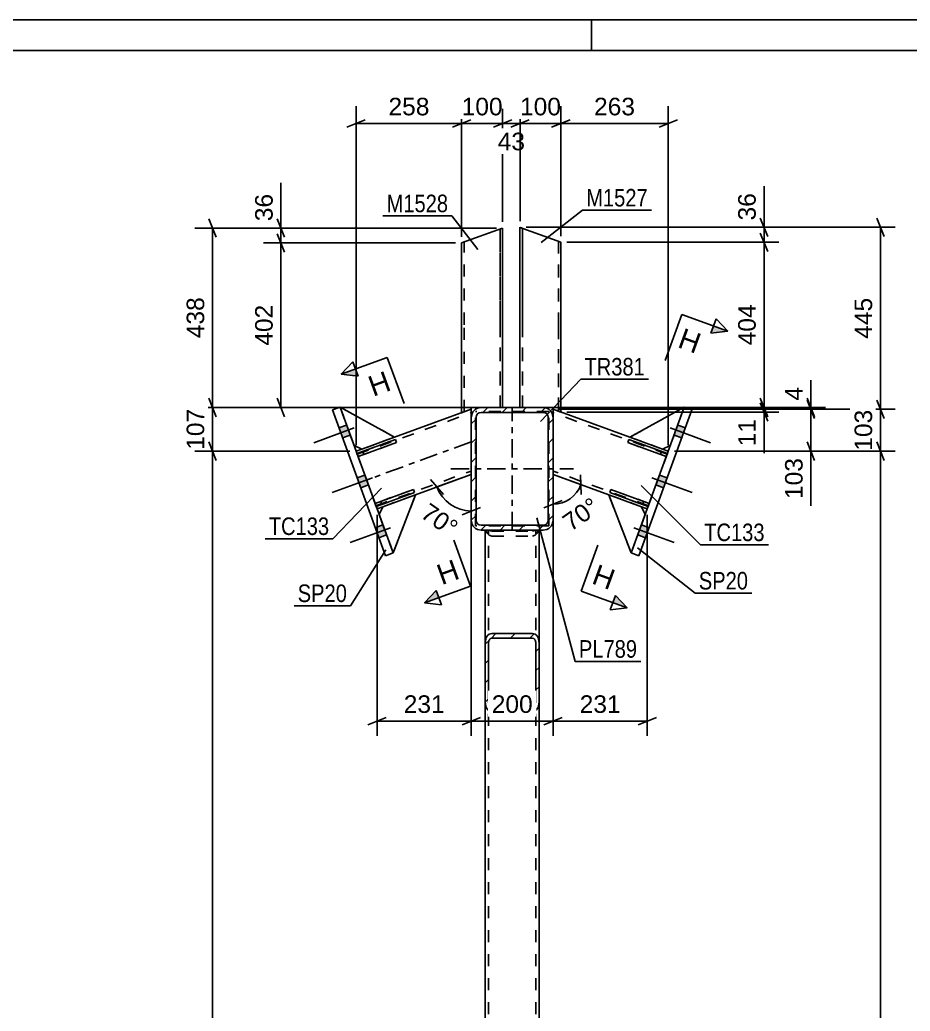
# Model space of a CAD drawing. Header units: millimetres. Extents: x 0 to 841, y 0 to 594.
# Drawn here: x 327.7 to 473, y 432.3 to 594 of the extents above; entities that cross this region are included whole.
import ezdxf

# ---------------------------------------------------------------- set-up
doc = ezdxf.new("R2010")
doc.units = ezdxf.units.MM
doc.linetypes.add('DXK_LINE_DOT2', pattern=[3.9198, 1.9599, -1.9599])
doc.linetypes.add('DXK_LINE_DOT3', pattern=[5.9187, 2.979, -0.9799, 0.9799, -0.9799])
doc.styles.add('Arial', font='ARIAL.TTF', dxfattribs={"height": 0.2})
doc.styles.add('Arial Narrow', font='ARIALN.TTF', dxfattribs={"height": 0.2})

# ---------------------------------------------------------------- blocks, each defined once
blk = doc.blocks.new('Unknown-318890688-1126')
at = {"color": 5, "linetype": 'Continuous'}
for p, q in [((841, 594), (0, 594)), ((421, 589), (421, 594)), ((836, 589), (5, 589))]:
    blk.add_line(p, q, dxfattribs=at)
blk = doc.blocks.new('Bolt-318890688-3810 - 3685')
at = {"linetype": 'Continuous'}
for points in [[(381.64, 526.26), (381.05, 527.89), (379.8, 527.43), (380.39, 525.8)], [(381.64, 526.26), (381.05, 527.89), (379.8, 527.43), (380.39, 525.8)], [(381.64, 526.26), (381.05, 527.89), (379.8, 527.43), (380.39, 525.8)], [(384.61, 518.12), (384.01, 519.74), (382.76, 519.29), (383.35, 517.66)], [(384.61, 518.12), (384.01, 519.74), (382.76, 519.29), (383.35, 517.66)], [(387.57, 509.97), (386.98, 511.6), (385.73, 511.14), (386.32, 509.52)], [(387.57, 509.97), (386.98, 511.6), (385.73, 511.14), (386.32, 509.52)], [(387.57, 509.97), (386.98, 511.6), (385.73, 511.14), (386.32, 509.52)]]:
    blk.add_hatch(color=1, dxfattribs=at).paths.add_polyline_path(points)
at = {"color": 1, "linetype": 'Continuous'}
for p, q in [((382.29, 527.42), (375.71, 525.02)), ((382.29, 527.42), (375.71, 525.02)), ((382.29, 527.42), (375.71, 525.02)), ((381.05, 527.89), (379.8, 527.43)), ((381.05, 527.89), (379.8, 527.43)), ((381.05, 527.89), (379.8, 527.43)), ((381.64, 526.26), (380.39, 525.8)), ((381.64, 526.26), (380.39, 525.8)), ((381.64, 526.26), (380.39, 525.8)), ((385.25, 519.27), (378.67, 516.88)), ((385.25, 519.27), (378.67, 516.88)), ((384.01, 519.74), (382.76, 519.29)), ((384.01, 519.74), (382.76, 519.29)), ((384.61, 518.12), (383.35, 517.66)), ((384.61, 518.12), (383.35, 517.66)), ((388.21, 511.13), (381.64, 508.73)), ((388.21, 511.13), (381.64, 508.73)), ((388.21, 511.13), (381.64, 508.73)), ((386.98, 511.6), (385.73, 511.14)), ((386.98, 511.6), (385.73, 511.14)), ((386.98, 511.6), (385.73, 511.14)), ((387.57, 509.97), (386.32, 509.52)), ((387.57, 509.97), (386.32, 509.52)), ((387.57, 509.97), (386.32, 509.52))]:
    blk.add_line(p, q, dxfattribs=at)
blk = doc.blocks.new('Part-318890688-3815 - 3685')
at = {"color": 2, "linetype": 'Continuous'}
for p, q in [((423.97, 516.89), (424.16, 517.39)), ((430.24, 514.61), (423.97, 516.89)), ((424.16, 517.39), (430.42, 515.11)), ((430.42, 515.11), (430.24, 514.61))]:
    blk.add_line(p, q, dxfattribs=at)
at = {"color": 7, "linetype": 'DXK_LINE_DOT2'}
blk.add_line((429.3, 514.95), (429.48, 515.45), dxfattribs=at)
blk = doc.blocks.new('Part-318890688-3816 - 3685')
at = {"color": 2, "linetype": 'Continuous'}
for p, q in [((426.94, 525.03), (427.12, 525.53)), ((433.2, 522.75), (426.94, 525.03)), ((427.12, 525.53), (433.39, 523.25)), ((433.39, 523.25), (433.2, 522.75))]:
    blk.add_line(p, q, dxfattribs=at)
at = {"color": 7, "linetype": 'DXK_LINE_DOT2'}
blk.add_line((432.26, 523.09), (432.45, 523.59), dxfattribs=at)
blk = doc.blocks.new('Part-318890688-3817 - 3685')
at = {"color": 7, "linetype": 'DXK_LINE_DOT2'}
for p, q in [((424.16, 517.39), (423.97, 516.89)), ((423.97, 516.89), (430.24, 514.61)), ((430.42, 515.11), (424.16, 517.39)), ((429.48, 515.45), (429.3, 514.95)), ((430.24, 514.61), (430.42, 515.11))]:
    blk.add_line(p, q, dxfattribs=at)
blk = doc.blocks.new('Part-318890688-3851 - 3685')
at = {"color": 2, "linetype": 'Continuous'}
for p, q in [((379.98, 530.83), (388.87, 525.91)), ((388.87, 525.91), (383.54, 523.97)), ((383.54, 523.97), (382.26, 524.57))]:
    blk.add_line(p, q, dxfattribs=at)
at = {"color": 7, "linetype": 'DXK_LINE_DOT2'}
blk.add_line((379.98, 530.83), (382.26, 524.57), dxfattribs=at)
blk = doc.blocks.new('Part-318890688-3850 - 3685')
at = {"color": 7, "linetype": 'DXK_LINE_DOT2'}
for p, q in [((382.26, 524.57), (379.98, 530.83)), ((379.98, 530.83), (388.87, 525.91)), ((388.87, 525.91), (383.54, 523.97)), ((383.54, 523.97), (382.26, 524.57))]:
    blk.add_line(p, q, dxfattribs=at)
blk = doc.blocks.new('Part-318890688-3854 - 3685')
at = {"color": 2, "linetype": 'Continuous'}
for p, q in [((385.7, 515.11), (391.97, 517.39)), ((392.15, 516.89), (385.88, 514.61)), ((391.97, 517.39), (392.15, 516.89)), ((385.88, 514.61), (385.7, 515.11))]:
    blk.add_line(p, q, dxfattribs=at)
at = {"color": 7, "linetype": 'DXK_LINE_DOT2'}
blk.add_line((386.82, 514.95), (386.64, 515.45), dxfattribs=at)
blk = doc.blocks.new('Bolt-318890688-3809 - 3685')
at = {"linetype": 'Continuous'}
for points in [[(435.73, 525.8), (436.33, 527.43), (435.07, 527.89), (434.48, 526.26)], [(435.73, 525.8), (436.33, 527.43), (435.07, 527.89), (434.48, 526.26)], [(435.73, 525.8), (436.33, 527.43), (435.07, 527.89), (434.48, 526.26)], [(432.77, 517.66), (433.36, 519.29), (432.11, 519.74), (431.52, 518.12)], [(432.77, 517.66), (433.36, 519.29), (432.11, 519.74), (431.52, 518.12)], [(429.8, 509.52), (430.4, 511.14), (429.14, 511.6), (428.55, 509.97)], [(429.8, 509.52), (430.4, 511.14), (429.14, 511.6), (428.55, 509.97)], [(429.8, 509.52), (430.4, 511.14), (429.14, 511.6), (428.55, 509.97)]]:
    blk.add_hatch(color=1, dxfattribs=at).paths.add_polyline_path(points)
at = {"color": 1, "linetype": 'Continuous'}
for p, q in [((433.84, 527.42), (440.41, 525.02)), ((433.84, 527.42), (440.41, 525.02)), ((433.84, 527.42), (440.41, 525.02)), ((435.07, 527.89), (436.33, 527.43)), ((435.07, 527.89), (436.33, 527.43)), ((435.07, 527.89), (436.33, 527.43)), ((434.48, 526.26), (435.73, 525.8)), ((434.48, 526.26), (435.73, 525.8)), ((434.48, 526.26), (435.73, 525.8)), ((430.87, 519.27), (437.45, 516.88)), ((430.87, 519.27), (437.45, 516.88)), ((432.11, 519.74), (433.36, 519.29)), ((432.11, 519.74), (433.36, 519.29)), ((431.52, 518.12), (432.77, 517.66)), ((431.52, 518.12), (432.77, 517.66)), ((427.91, 511.13), (434.49, 508.73)), ((427.91, 511.13), (434.49, 508.73)), ((427.91, 511.13), (434.49, 508.73)), ((429.14, 511.6), (430.4, 511.14)), ((429.14, 511.6), (430.4, 511.14)), ((429.14, 511.6), (430.4, 511.14)), ((428.55, 509.97), (429.8, 509.52)), ((428.55, 509.97), (429.8, 509.52)), ((428.55, 509.97), (429.8, 509.52))]:
    blk.add_line(p, q, dxfattribs=at)
blk = doc.blocks.new('Part-318890688-3813 - 3685')
at = {"color": 2, "linetype": 'Continuous'}
for p, q in [((436.14, 530.83), (427.26, 525.91)), ((427.26, 525.91), (432.58, 523.97)), ((432.58, 523.97), (433.86, 524.57))]:
    blk.add_line(p, q, dxfattribs=at)
at = {"color": 7, "linetype": 'DXK_LINE_DOT2'}
blk.add_line((433.86, 524.57), (436.14, 530.83), dxfattribs=at)
blk = doc.blocks.new('Part-318890688-3749 - 3685')
at = {"color": 7, "linetype": 'DXK_LINE_DOT2'}
for p, q in [((412.46, 510.76), (403.66, 510.76)), ((403.66, 482.7), (403.66, 510.76)), ((404.19, 318.09), (404.19, 510.76)), ((411.93, 318.09), (411.93, 510.76)), ((412.46, 482.7), (412.46, 510.76))]:
    blk.add_line(p, q, dxfattribs=at)
at = {"color": 2, "linetype": 'Continuous'}
for p, q in [((403.66, 346.15), (403.66, 482.7)), ((412.46, 346.15), (412.46, 482.7))]:
    blk.add_line(p, q, dxfattribs=at)
blk = doc.blocks.new('Part-318890688-3814 - 3685')
at = {"color": 7, "linetype": 'DXK_LINE_DOT2'}
for p, q in [((436.14, 530.83), (427.26, 525.91)), ((433.86, 524.57), (436.14, 530.83)), ((427.26, 525.91), (432.58, 523.97)), ((432.58, 523.97), (433.86, 524.57))]:
    blk.add_line(p, q, dxfattribs=at)
blk = doc.blocks.new('Part-318890688-3755 - 3685')
at = {"color": 7, "linetype": 'DXK_LINE_DOT2'}
for p, q in [((402.06, 511.43), (402.06, 530.09)), ((414.06, 530.09), (402.06, 530.09)), ((414.06, 511.43), (414.06, 530.09)), ((414.06, 511.43), (402.06, 511.43))]:
    blk.add_line(p, q, dxfattribs=at)
blk = doc.blocks.new('Part-318890688-3761 - 3685')
at = {"color": 2, "linetype": 'Continuous'}
for p, q in [((409.33, 560.15), (409.33, 560.15)), ((409.33, 560.15), (409.39, 560.12)), ((409.33, 544.27), (409.33, 560.15)), ((409.39, 560.12), (409.82, 559.97)), ((409.82, 559.97), (416, 557.72)), ((416, 557.72), (416, 557.72)), ((416, 557.72), (416, 544.27)), ((409.33, 530.76), (409.33, 544.17)), ((416, 544.17), (416, 530.01)), ((413.13, 530.76), (414.73, 530.76)), ((414.73, 530.76), (414.73, 530.47))]:
    blk.add_line(p, q, dxfattribs=at)
at = {"color": 7, "linetype": 'DXK_LINE_DOT2'}
for p, q in [((409.33, 544.27), (409.33, 560.15)), ((409.33, 560.15), (409.33, 560.15)), ((409.82, 559.97), (409.56, 560.06)), ((409.73, 544.27), (409.73, 560)), ((409.73, 560), (409.73, 544.27)), ((409.73, 560), (409.73, 560)), ((409.73, 560), (409.76, 559.99)), ((410.13, 559.85), (410.13, 559.85)), ((410.13, 559.85), (410.13, 559.85)), ((410.13, 559.85), (410.13, 559.85)), ((415.6, 557.86), (415.6, 544.27)), ((415.6, 544.27), (415.6, 557.86)), ((415.6, 557.86), (415.6, 557.86)), ((416, 544.27), (416, 557.72)), ((409.33, 530.76), (409.33, 544.17)), ((409.73, 530.76), (409.73, 544.17)), ((409.73, 544.17), (409.73, 530.76)), ((415.6, 544.17), (415.6, 530.15)), ((415.6, 530.15), (415.6, 544.17)), ((416, 530.01), (416, 544.17)), ((413.13, 530.76), (409.33, 530.76)), ((409.73, 530.76), (409.73, 530.76)), ((414.73, 530.47), (416, 530.01)), ((415.6, 530.15), (415.6, 530.15)), ((415.94, 530.03), (416, 530.01)), ((416, 530.01), (416, 530.01))]:
    blk.add_line(p, q, dxfattribs=at)
blk = doc.blocks.new('Part-318890688-3830 - 3685')
at = {"color": 2, "linetype": 'Continuous'}
for p, q in [((378.73, 530.38), (379.98, 530.83)), ((379.98, 530.83), (388.64, 507.03)), ((378.73, 530.38), (387.39, 506.57)), ((387.39, 506.57), (388.64, 507.03))]:
    blk.add_line(p, q, dxfattribs=at)
blk = doc.blocks.new('Part-318890688-3766 - 3685')
at = {"color": 2, "linetype": 'Continuous'}
for p, q in [((436.14, 530.83), (427.48, 507.03)), ((437.4, 530.38), (436.14, 530.83)), ((437.4, 530.38), (428.73, 506.57)), ((428.73, 506.57), (427.48, 507.03))]:
    blk.add_line(p, q, dxfattribs=at)
blk = doc.blocks.new('Part-318890688-3771 - 3685')
at = {"color": 2, "linetype": 'Continuous'}
for p, q in [((406.49, 560.03), (399.82, 557.6)), ((406.49, 560.03), (406.49, 560.03)), ((406.49, 544.27), (406.49, 560.03)), ((399.82, 557.6), (399.82, 557.6)), ((399.82, 544.27), (399.82, 557.6)), ((399.82, 529.9), (399.82, 544.17)), ((406.49, 530.76), (406.49, 544.17)), ((403, 530.76), (401.39, 530.76)), ((401.39, 530.76), (401.39, 530.47))]:
    blk.add_line(p, q, dxfattribs=at)
at = {"color": 7, "linetype": 'DXK_LINE_DOT2'}
for p, q in [((405.69, 559.74), (405.69, 559.74)), ((405.69, 559.74), (405.69, 559.74)), ((405.69, 559.74), (405.69, 559.74)), ((406.09, 544.27), (406.09, 559.88)), ((406.09, 559.88), (406.09, 544.27)), ((406.09, 559.88), (406.09, 559.88)), ((406.49, 560.03), (406.49, 560.03)), ((406.49, 544.27), (406.49, 560.03)), ((399.82, 557.6), (399.82, 544.27)), ((400.22, 557.75), (400.25, 557.76)), ((400.22, 544.27), (400.22, 557.75)), ((400.22, 544.27), (400.22, 557.75)), ((400.22, 557.75), (400.22, 557.75)), ((399.82, 544.17), (399.82, 529.9)), ((400.22, 530.04), (400.22, 544.17)), ((400.22, 530.04), (400.22, 544.17)), ((406.09, 530.76), (406.09, 544.17)), ((406.09, 544.17), (406.09, 530.76)), ((406.49, 530.76), (406.49, 544.17)), ((401.39, 530.47), (399.82, 529.9)), ((403, 530.76), (406.49, 530.76)), ((406.09, 530.76), (406.09, 530.76)), ((399.89, 529.92), (399.82, 529.9)), ((399.82, 529.9), (399.82, 529.9))]:
    blk.add_line(p, q, dxfattribs=at)
blk = doc.blocks.new('Part-318890688-3776 - 3685')
at = {"linetype": 'Continuous'}
h = blk.add_hatch(dxfattribs=at)
h.set_pattern_fill('', scale=0.7, style=0, pattern_type=0)
h.set_pattern_definition([(45, (401.3945, 512.359), (-1.57154, 1.57154), [])])
h.paths.add_polyline_path([(401.39, 529.16), (401.39, 512.36), (401.52, 511.75), (401.86, 511.23), (402.38, 510.88), (402.99, 510.76), (413.13, 510.76), (413.74, 510.88), (414.26, 511.23), (414.61, 511.75), (414.73, 512.36), (414.73, 529.16), (414.61, 529.77), (414.26, 530.29), (413.74, 530.64), (413.13, 530.76), (402.99, 530.76), (402.38, 530.64), (401.86, 530.29), (401.52, 529.77)])
h.paths.add_polyline_path([(402.43, 529.72), (402.69, 529.9), (402.99, 529.96), (413.13, 529.96), (413.43, 529.9), (413.69, 529.72), (413.87, 529.47), (413.93, 529.16), (413.93, 512.36), (413.87, 512.05), (413.69, 511.79), (413.43, 511.62), (413.13, 511.56), (402.99, 511.56), (402.69, 511.62), (402.43, 511.79), (402.26, 512.05), (402.19, 512.36), (402.19, 529.16), (402.26, 529.47)])
at = {"color": 7, "linetype": 'DXK_LINE_DOT2'}
for p, q in [((402.38, 530.64), (402.99, 530.76)), ((402.99, 530.76), (413.13, 530.76)), ((413.13, 530.76), (413.74, 530.64)), ((401.39, 529.16), (401.52, 529.77)), ((401.39, 512.36), (401.39, 529.16)), ((402.26, 529.47), (402.19, 529.16)), ((402.19, 512.36), (402.19, 529.16)), ((402.99, 529.96), (402.69, 529.9)), ((402.99, 529.96), (413.13, 529.96)), ((413.43, 529.9), (413.13, 529.96)), ((413.93, 529.16), (413.87, 529.47)), ((413.93, 512.36), (413.93, 529.16)), ((414.61, 529.77), (414.73, 529.16)), ((414.73, 512.36), (414.73, 529.16)), ((401.52, 511.75), (401.39, 512.36)), ((402.19, 512.36), (402.26, 512.05)), ((402.69, 511.62), (402.99, 511.56)), ((402.99, 511.56), (413.13, 511.56)), ((413.13, 511.56), (413.43, 511.62)), ((413.87, 512.05), (413.93, 512.36)), ((414.73, 512.36), (414.61, 511.75)), ((402.99, 510.76), (402.38, 510.88)), ((402.99, 510.76), (413.13, 510.76)), ((413.74, 510.88), (413.13, 510.76))]:
    blk.add_line(p, q, dxfattribs=at)
at = {"color": 2, "linetype": 'Continuous'}
for p, q in [((402.99, 530.76), (402.38, 530.64)), ((402.99, 530.76), (413.13, 530.76)), ((413.74, 530.64), (413.13, 530.76)), ((401.52, 529.77), (401.39, 529.16)), ((401.39, 512.36), (401.39, 529.16)), ((402.19, 529.16), (402.26, 529.47)), ((402.19, 512.36), (402.19, 529.16)), ((402.69, 529.9), (402.99, 529.96)), ((402.99, 529.96), (413.13, 529.96)), ((413.13, 529.96), (413.43, 529.9)), ((413.87, 529.47), (413.93, 529.16)), ((413.93, 512.36), (413.93, 529.16)), ((414.73, 529.16), (414.61, 529.77)), ((414.73, 512.36), (414.73, 529.16)), ((401.39, 512.36), (401.52, 511.75)), ((402.26, 512.05), (402.19, 512.36)), ((402.99, 511.56), (402.69, 511.62)), ((402.99, 511.56), (413.13, 511.56)), ((413.43, 511.62), (413.13, 511.56)), ((413.93, 512.36), (413.87, 512.05)), ((414.61, 511.75), (414.73, 512.36)), ((402.38, 510.88), (402.99, 510.76)), ((402.99, 510.76), (413.13, 510.76)), ((413.13, 510.76), (413.74, 510.88))]:
    blk.add_line(p, q, dxfattribs=at)
at = {"color": 7, "linetype": 'DXK_LINE_DOT3'}
for p, q in [((408.06, 510.76), (408.06, 530.76)), ((398.06, 520.76), (418.06, 520.76))]:
    blk.add_line(p, q, dxfattribs=at)
at = {"color": 7, "linetype": 'DXK_LINE_DOT2'}
for centre, radius, start, end in [((402.99, 529.16), 1.6, 112.5, 157.5), ((413.13, 529.16), 1.6, 22.5, 67.5), ((402.99, 529.16), 0.8, 112.5, 157.5), ((413.13, 529.16), 0.8, 22.5, 67.5), ((402.99, 512.36), 1.6, 202.5, 247.5), ((402.99, 512.36), 0.8, 202.5, 247.5), ((413.13, 512.36), 0.8, 292.5, 337.5), ((413.13, 512.36), 1.6, 292.5, 337.5)]:
    blk.add_arc(centre, radius, start, end, dxfattribs=at)
at = {"color": 2, "linetype": 'Continuous'}
for centre, radius, start, end in [((402.99, 529.16), 1.6, 112.5, 157.5), ((413.13, 529.16), 1.6, 22.5, 67.5), ((402.99, 529.16), 0.8, 112.5, 157.5), ((413.13, 529.16), 0.8, 22.5, 67.5), ((402.99, 512.36), 1.6, 202.5, 247.5), ((402.99, 512.36), 0.8, 202.5, 247.5), ((413.13, 512.36), 0.8, 292.5, 337.5), ((413.13, 512.36), 1.6, 292.5, 337.5)]:
    blk.add_arc(centre, radius, start, end, dxfattribs=at)
blk = doc.blocks.new('Part-318890688-3849 - 3685')
at = {"color": 2, "linetype": 'Continuous'}
for p, q in [((392.29, 516.51), (386.96, 514.57)), ((388.64, 507.03), (392.29, 516.51)), ((386.96, 514.57), (386.36, 513.29))]:
    blk.add_line(p, q, dxfattribs=at)
at = {"color": 7, "linetype": 'DXK_LINE_DOT2'}
blk.add_line((388.64, 507.03), (386.36, 513.29), dxfattribs=at)
blk = doc.blocks.new('Part-318890688-3779 - 3685')
at = {"color": 2, "linetype": 'Continuous'}
for p, q in [((423.84, 516.51), (429.16, 514.57)), ((427.48, 507.03), (423.84, 516.51)), ((429.16, 514.57), (429.76, 513.29))]:
    blk.add_line(p, q, dxfattribs=at)
at = {"color": 7, "linetype": 'DXK_LINE_DOT2'}
blk.add_line((429.76, 513.29), (427.48, 507.03), dxfattribs=at)
blk = doc.blocks.new('Part-318890688-3848 - 3685')
at = {"color": 7, "linetype": 'DXK_LINE_DOT2'}
for p, q in [((392.29, 516.51), (386.96, 514.57)), ((388.64, 507.03), (392.29, 516.51)), ((386.96, 514.57), (386.36, 513.29)), ((386.36, 513.29), (388.64, 507.03))]:
    blk.add_line(p, q, dxfattribs=at)
blk = doc.blocks.new('Part-318890688-3799 - 3685')
at = {"color": 2, "linetype": 'Continuous'}
for p, q in [((388.87, 525.91), (401.39, 530.47)), ((401.39, 530.47), (401.39, 529.33)), ((401.39, 529.33), (401.39, 529.16)), ((382.6, 523.63), (383.54, 523.97)), ((401.39, 519.83), (392.29, 516.51)), ((386.02, 514.23), (386.96, 514.57))]:
    blk.add_line(p, q, dxfattribs=at)
at = {"color": 7, "linetype": 'DXK_LINE_DOT2'}
for p, q in [((382.78, 523.13), (401.39, 529.9)), ((401.39, 529.33), (401.39, 530.38)), ((401.39, 529.86), (401.39, 529.9)), ((401.39, 529.77), (401.39, 529.86)), ((401.39, 529.74), (401.39, 529.77)), ((401.39, 529.55), (401.39, 529.74)), ((401.39, 529.16), (401.39, 519.83)), ((383.54, 523.97), (388.87, 525.91)), ((382.6, 523.63), (386.02, 514.23)), ((385.84, 514.73), (401.39, 520.39)), ((386.96, 514.57), (392.29, 516.51))]:
    blk.add_line(p, q, dxfattribs=at)
at = {"color": 7, "linetype": 'DXK_LINE_DOT3'}
blk.add_line((401.39, 525.15), (384.31, 518.93), dxfattribs=at)
blk = doc.blocks.new('Part-318890688-3804 - 3685')
at = {"color": 2, "linetype": 'Continuous'}
for p, q in [((427.26, 525.91), (414.73, 530.47)), ((414.73, 530.47), (414.73, 529.33)), ((414.73, 529.33), (414.73, 529.16)), ((433.52, 523.63), (432.58, 523.97)), ((423.84, 516.51), (414.73, 519.83)), ((430.1, 514.23), (429.16, 514.57))]:
    blk.add_line(p, q, dxfattribs=at)
at = {"color": 7, "linetype": 'DXK_LINE_DOT2'}
for p, q in [((433.34, 523.13), (414.73, 529.9)), ((414.73, 529.9), (414.73, 529.86)), ((414.73, 529.86), (414.73, 529.55)), ((414.73, 519.83), (414.73, 529.16)), ((432.58, 523.97), (427.26, 525.91)), ((430.1, 514.23), (433.52, 523.63)), ((430.28, 514.73), (414.73, 520.39)), ((429.16, 514.57), (423.84, 516.51))]:
    blk.add_line(p, q, dxfattribs=at)
blk = doc.blocks.new('Part-318890688-3806 - 3685')
at = {"linetype": 'Continuous'}
h = blk.add_hatch(dxfattribs=at)
h.set_pattern_fill('', scale=0.7, style=0, pattern_type=0)
h.set_pattern_definition([(45, (403.6612, 482.7017), (-1.57154, 1.57154), [])])
h.paths.add_polyline_path([(403.66, 492.35), (403.66, 482.7), (403.74, 482.11), (403.97, 481.61), (404.32, 481.28), (404.73, 481.16), (411.39, 481.16), (411.8, 481.28), (412.15, 481.61), (412.38, 482.11), (412.46, 482.7), (412.46, 492.35), (412.38, 492.94), (412.15, 493.44), (411.8, 493.77), (411.39, 493.89), (404.73, 493.89), (404.32, 493.77), (403.97, 493.44), (403.74, 492.94)])
h.paths.add_polyline_path([(404.35, 492.89), (404.52, 493.06), (404.73, 493.12), (411.39, 493.12), (411.6, 493.06), (411.77, 492.89), (411.89, 492.64), (411.93, 492.35), (411.93, 482.7), (411.89, 482.41), (411.77, 482.16), (411.6, 481.99), (411.39, 481.93), (404.73, 481.93), (404.52, 481.99), (404.35, 482.16), (404.24, 482.41), (404.19, 482.7), (404.19, 492.35), (404.24, 492.64)])
at = {"color": 2, "linetype": 'Continuous'}
for p, q in [((403.66, 492.35), (403.66, 510.76)), ((412.46, 492.35), (412.46, 510.76)), ((404.73, 493.89), (404.32, 493.77)), ((404.73, 493.89), (411.39, 493.89)), ((411.8, 493.77), (411.39, 493.89)), ((403.74, 492.94), (403.66, 492.35)), ((403.66, 482.7), (403.66, 492.35)), ((404.19, 492.35), (404.24, 492.64)), ((404.19, 482.7), (404.19, 492.35)), ((404.52, 493.06), (404.73, 493.12)), ((404.73, 493.12), (411.39, 493.12)), ((411.39, 493.12), (411.6, 493.06)), ((411.89, 492.64), (411.93, 492.35)), ((411.93, 482.7), (411.93, 492.35)), ((412.46, 492.35), (412.38, 492.94)), ((412.46, 482.7), (412.46, 492.35)), ((403.66, 482.7), (403.74, 482.11)), ((404.24, 482.41), (404.19, 482.7)), ((404.73, 481.93), (404.52, 481.99)), ((404.73, 481.93), (411.39, 481.93)), ((411.6, 481.99), (411.39, 481.93)), ((411.93, 482.7), (411.89, 482.41)), ((412.38, 482.11), (412.46, 482.7)), ((404.32, 481.28), (404.73, 481.16)), ((404.73, 481.16), (411.39, 481.16)), ((411.39, 481.16), (411.8, 481.28))]:
    blk.add_line(p, q, dxfattribs=at)
at = {"color": 7, "linetype": 'DXK_LINE_DOT2'}
for p, q in [((412.46, 510.76), (403.66, 510.76)), ((403.97, 510.24), (403.74, 510.76)), ((404.32, 509.91), (403.97, 510.24)), ((404.19, 482.7), (404.19, 510.76)), ((404.73, 509.79), (404.32, 509.91)), ((404.38, 510.76), (404.52, 510.62)), ((404.52, 510.62), (404.73, 510.56)), ((404.73, 510.56), (411.39, 510.56)), ((404.73, 509.79), (411.39, 509.79)), ((411.39, 510.56), (411.6, 510.62)), ((411.8, 509.91), (411.39, 509.79)), ((411.6, 510.62), (411.74, 510.76)), ((412.15, 510.24), (411.8, 509.91)), ((411.93, 482.7), (411.93, 510.76)), ((412.38, 510.76), (412.15, 510.24)), ((403.66, 482.7), (403.66, 492.35)), ((412.46, 482.7), (412.46, 492.35))]:
    blk.add_line(p, q, dxfattribs=at)
at = {"color": 2, "linetype": 'Continuous'}
for centre, radius, start, end in [((405.11, 492.61), 1.41, 124.1733, 166.532), ((411.01, 492.61), 1.41, 13.468, 55.8267), ((404.92, 492.48), 0.703, 124.1733, 166.532), ((411.2, 492.48), 0.703, 13.468, 55.8267), ((405.11, 482.44), 1.41, 193.468, 235.8267), ((404.92, 482.57), 0.703, 193.468, 235.8267), ((411.2, 482.57), 0.703, 304.1733, 346.532), ((411.01, 482.44), 1.41, 304.1733, 346.532)]:
    blk.add_arc(centre, radius, start, end, dxfattribs=at)
blk = doc.blocks.new('Part-318890688-3812 - 3685')
at = {"color": 7, "linetype": 'DXK_LINE_DOT2'}
for p, q in [((423.84, 516.51), (429.16, 514.57)), ((427.48, 507.03), (423.84, 516.51)), ((429.16, 514.57), (429.76, 513.29)), ((429.76, 513.29), (427.48, 507.03))]:
    blk.add_line(p, q, dxfattribs=at)
blk = doc.blocks.new('Part-318890688-3818 - 3685')
at = {"color": 7, "linetype": 'DXK_LINE_DOT2'}
for p, q in [((427.12, 525.53), (426.94, 525.03)), ((426.94, 525.03), (433.2, 522.75)), ((433.39, 523.25), (427.12, 525.53)), ((432.26, 523.09), (432.45, 523.59)), ((433.2, 522.75), (433.39, 523.25))]:
    blk.add_line(p, q, dxfattribs=at)
blk = doc.blocks.new('Part-318890688-3852 - 3685')
at = {"color": 7, "linetype": 'DXK_LINE_DOT2'}
for p, q in [((391.97, 517.39), (385.7, 515.11)), ((385.88, 514.61), (392.15, 516.89)), ((392.15, 516.89), (391.97, 517.39)), ((385.7, 515.11), (385.88, 514.61)), ((386.64, 515.45), (386.82, 514.95))]:
    blk.add_line(p, q, dxfattribs=at)
blk = doc.blocks.new('Part-318890688-3853 - 3685')
at = {"color": 7, "linetype": 'DXK_LINE_DOT2'}
for p, q in [((389, 525.53), (382.74, 523.25)), ((382.92, 522.75), (389.18, 525.03)), ((389.18, 525.03), (389, 525.53)), ((382.74, 523.25), (382.92, 522.75)), ((383.68, 523.59), (383.86, 523.09))]:
    blk.add_line(p, q, dxfattribs=at)
blk = doc.blocks.new('Part-318890688-3855 - 3685')
at = {"color": 2, "linetype": 'Continuous'}
for p, q in [((382.74, 523.25), (389, 525.53)), ((389.18, 525.03), (382.92, 522.75)), ((389, 525.53), (389.18, 525.03)), ((382.92, 522.75), (382.74, 523.25))]:
    blk.add_line(p, q, dxfattribs=at)
at = {"color": 7, "linetype": 'DXK_LINE_DOT2'}
blk.add_line((383.86, 523.09), (383.68, 523.59), dxfattribs=at)
blk = doc.blocks.new('StraightDimension-318890688-4201 - 3685')
at = {"color": 7, "linetype": 'Continuous'}
for p, q in [((359.76, 558.53), (358.56, 561.53)), ((405.49, 560.03), (356.31, 560.03)), ((359.16, 530.76), (359.16, 560.03)), ((358.56, 532.26), (359.76, 529.26)), ((405.49, 530.76), (356.31, 530.76))]:
    blk.add_line(p, q, dxfattribs=at)
at = {"color": 0}
blk.add_wipeout([(358.41, 549.33), (354.21, 549.33), (354.21, 541.46), (358.41, 541.46)], dxfattribs=at)
at = {"color": 3, "style": 'Arial'}
blk.add_text('438', height=2.865, rotation=90.0002, dxfattribs=at).set_placement((357.81, 542.06))
blk = doc.blocks.new('StraightDimension-318890688-3900 - 3685')
at = {"color": 7, "linetype": 'Continuous'}
for p, q in [((414.73, 516.2), (414.73, 477.19)), ((430.1, 513.23), (430.1, 477.19)), ((416.23, 480.19), (413.23, 478.99)), ((414.73, 479.59), (430.1, 479.59)), ((428.6, 478.99), (431.6, 480.19))]:
    blk.add_line(p, q, dxfattribs=at)
at = {"color": 0}
blk.add_wipeout([(426.35, 480.34), (426.35, 484.54), (418.48, 484.54), (418.48, 480.34)], dxfattribs=at)
at = {"color": 3, "style": 'Arial'}
blk.add_text('231', height=2.865, dxfattribs=at).set_placement((419.08, 480.94))
blk = doc.blocks.new('StraightDimension-318890688-3908 - 3685')
at = {"color": 7, "linetype": 'Continuous'}
for p, q in [((415.73, 530.47), (459.2, 530.47)), ((456.2, 531.97), (457.4, 528.97)), ((456.8, 523.63), (456.8, 530.47)), ((457.4, 522.13), (456.2, 525.13)), ((434.52, 523.63), (459.2, 523.63))]:
    blk.add_line(p, q, dxfattribs=at)
at = {"color": 0}
blk.add_wipeout([(456.05, 523.1), (451.85, 523.1), (451.85, 515.23), (456.05, 515.23)], dxfattribs=at)
at = {"color": 7, "linetype": 'Continuous'}
blk.add_line((456.8, 523.63), (456.8, 514.71), dxfattribs=at)
blk.add_line((456.8, 523.63), (456.8, 514.71), dxfattribs=at)
at = {"color": 3, "style": 'Arial'}
blk.add_text('103', height=2.865, rotation=90.0002, dxfattribs=at).set_placement((455.45, 515.83))
blk = doc.blocks.new('StraightDimension-318890688-3893 - 3685')
at = {"color": 7, "linetype": 'Continuous'}
for p, q in [((401.39, 516.2), (401.39, 477.19)), ((414.73, 516.2), (414.73, 477.19)), ((402.89, 480.19), (399.89, 478.99)), ((401.39, 479.59), (414.73, 479.59)), ((413.23, 478.99), (416.23, 480.19))]:
    blk.add_line(p, q, dxfattribs=at)
at = {"color": 0}
blk.add_wipeout([(412, 480.34), (412, 484.54), (404.13, 484.54), (404.13, 480.34)], dxfattribs=at)
at = {"color": 3, "style": 'Arial'}
blk.add_text('200', height=2.865, dxfattribs=at).set_placement((404.73, 480.94))
blk = doc.blocks.new('AngleDimension-318890688-4128 - 3685')
at = {"color": 7, "linetype": 'Continuous'}
for p, q in [((419.28, 518.17), (414.73, 519.83)), ((414.73, 514.98), (414.73, 519.83)), ((419.23, 519.78), (419.33, 516.56)), ((414.73, 518.83), (414.73, 514.98)), ((413.23, 514.38), (416.23, 515.58))]:
    blk.add_line(p, q, dxfattribs=at)
blk.add_arc((414.73, 519.83), 4.84, 270, 340, dxfattribs=at)
at = {"color": 0}
blk.add_wipeout([(423.4, 513.76), (420.99, 517.2), (415.05, 513.04), (417.46, 509.6)], dxfattribs=at)
at = {"color": 3, "style": 'Arial'}
blk.add_text('70°', height=2.865, rotation=35.002, dxfattribs=at).set_placement((417.61, 510.44))
blk = doc.blocks.new('StraightDimension-318890688-3886 - 3685')
at = {"color": 7, "linetype": 'Continuous'}
for p, q in [((401.39, 516.2), (401.39, 477.19)), ((386.02, 513.23), (386.02, 477.19)), ((387.52, 480.19), (384.52, 478.99)), ((386.02, 479.59), (401.39, 479.59)), ((399.89, 478.99), (402.89, 480.19))]:
    blk.add_line(p, q, dxfattribs=at)
at = {"color": 0}
blk.add_wipeout([(397.64, 480.34), (397.64, 484.54), (389.77, 484.54), (389.77, 480.34)], dxfattribs=at)
at = {"color": 3, "style": 'Arial'}
blk.add_text('231', height=2.865, dxfattribs=at).set_placement((390.37, 480.94))
blk = doc.blocks.new('StraightDimension-318890688-3918 - 3685')
at = {"color": 7, "linetype": 'Continuous'}
for p, q in [((456.2, 532.26), (457.4, 529.26)), ((413.28, 530.76), (459.2, 530.76)), ((415.73, 530.47), (459.2, 530.47)), ((457.4, 528.97), (456.2, 531.97)), ((456.8, 530.47), (456.8, 530.76))]:
    blk.add_line(p, q, dxfattribs=at)
at = {"color": 0}
blk.add_wipeout([(456.05, 534.71), (451.85, 534.71), (451.85, 531.28), (456.05, 531.28)], dxfattribs=at)
at = {"color": 7, "linetype": 'Continuous'}
blk.add_line((456.8, 530.76), (456.8, 535.23), dxfattribs=at)
blk.add_line((456.8, 530.76), (456.8, 535.23), dxfattribs=at)
at = {"color": 3, "style": 'Arial'}
blk.add_text('4', height=2.87, rotation=90.0002, dxfattribs=at).set_placement((455.45, 531.88))
blk = doc.blocks.new('StraightDimension-318890688-3932 - 3685')
at = {"color": 7, "linetype": 'Continuous'}
for p, q in [((369.74, 561.53), (370.94, 558.53)), ((405.49, 560.03), (367.49, 560.03)), ((370.34, 557.6), (370.34, 560.03)), ((370.94, 556.1), (369.74, 559.1)), ((398.82, 557.6), (367.49, 557.6))]:
    blk.add_line(p, q, dxfattribs=at)
at = {"color": 0}
blk.add_wipeout([(369.59, 566.2), (365.39, 566.2), (365.39, 560.55), (369.59, 560.55)], dxfattribs=at)
at = {"color": 7, "linetype": 'Continuous'}
for q in [(370.34, 567.39), (370.34, 566.73)]:
    blk.add_line((370.34, 560.03), q, dxfattribs=at)
at = {"color": 3, "style": 'Arial'}
blk.add_text('36', height=2.865, rotation=90.0002, dxfattribs=at).set_placement((368.99, 561.15))
blk = doc.blocks.new('StraightDimension-318890688-3952 - 3685')
at = {"color": 7, "linetype": 'Continuous'}
for p, q in [((370.94, 556.1), (369.74, 559.1)), ((398.82, 557.6), (367.49, 557.6)), ((370.34, 530.76), (370.34, 557.6)), ((369.74, 532.26), (370.94, 529.26)), ((400.39, 530.76), (367.49, 530.76))]:
    blk.add_line(p, q, dxfattribs=at)
at = {"color": 0}
blk.add_wipeout([(369.59, 548.11), (365.39, 548.11), (365.39, 540.24), (369.59, 540.24)], dxfattribs=at)
at = {"color": 3, "style": 'Arial'}
blk.add_text('402', height=2.865, rotation=90.0002, dxfattribs=at).set_placement((368.99, 540.84))
blk = doc.blocks.new('StraightDimension-318890688-3976 - 3685')
at = {"color": 7, "linetype": 'Continuous'}
for p, q in [((382.6, 524.63), (382.6, 579.92)), ((399.82, 558.6), (399.82, 579.92)), ((384.1, 577.67), (381.1, 576.47)), ((398.32, 576.47), (401.32, 577.67)), ((382.6, 577.07), (399.82, 577.07))]:
    blk.add_line(p, q, dxfattribs=at)
at = {"color": 0}
blk.add_wipeout([(395.15, 577.82), (395.15, 582.02), (387.28, 582.02), (387.28, 577.82)], dxfattribs=at)
at = {"color": 3, "style": 'Arial'}
blk.add_text('258', height=2.865, dxfattribs=at).set_placement((387.88, 578.42))
blk = doc.blocks.new('StraightDimension-318890688-3990 - 3685')
at = {"color": 7, "linetype": 'Continuous'}
for p, q in [((399.82, 558.6), (399.82, 579.92)), ((406.49, 561.03), (406.49, 579.92)), ((398.32, 576.47), (401.32, 577.67)), ((407.99, 577.67), (404.99, 576.47)), ((399.82, 577.07), (406.49, 577.07))]:
    blk.add_line(p, q, dxfattribs=at)
at = {"color": 0}
blk.add_wipeout([(407.09, 577.82), (407.09, 582.02), (399.22, 582.02), (399.22, 577.82)], dxfattribs=at)
at = {"color": 3, "style": 'Arial'}
blk.add_text('100', height=2.865, dxfattribs=at).set_placement((399.82, 578.42))
blk = doc.blocks.new('StraightDimension-318890688-4004 - 3685')
at = {"color": 7, "linetype": 'Continuous'}
for p, q in [((406.49, 561.03), (406.49, 579.47)), ((409.36, 561.13), (409.36, 579.47)), ((404.99, 576.47), (407.99, 577.67)), ((410.86, 577.67), (407.86, 576.47)), ((406.49, 577.07), (409.36, 577.07))]:
    blk.add_line(p, q, dxfattribs=at)
at = {"color": 0}
blk.add_wipeout([(410.75, 572.12), (410.75, 576.32), (405.1, 576.32), (405.1, 572.12)], dxfattribs=at)
at = {"color": 3, "style": 'Arial'}
blk.add_text('43', height=2.865, dxfattribs=at).set_placement((405.7, 572.72))
blk = doc.blocks.new('StraightDimension-318890688-4008 - 3685')
at = {"color": 7, "linetype": 'Continuous'}
for p, q in [((409.36, 561.13), (409.36, 579.92)), ((416, 558.72), (416, 579.92)), ((407.86, 576.47), (410.86, 577.67)), ((417.5, 577.67), (414.5, 576.47)), ((409.36, 577.07), (416, 577.07))]:
    blk.add_line(p, q, dxfattribs=at)
at = {"color": 0}
blk.add_wipeout([(416.61, 577.82), (416.61, 582.02), (408.74, 582.02), (408.74, 577.82)], dxfattribs=at)
at = {"color": 3, "style": 'Arial'}
blk.add_text('100', height=2.865, dxfattribs=at).set_placement((409.34, 578.42))
blk = doc.blocks.new('StraightDimension-318890688-4019 - 3685')
at = {"color": 7, "linetype": 'Continuous'}
for p, q in [((416, 558.72), (416, 579.92)), ((433.52, 524.63), (433.52, 579.92)), ((417.5, 577.67), (414.5, 576.47)), ((432.02, 576.47), (435.02, 577.67)), ((416, 577.07), (433.52, 577.07))]:
    blk.add_line(p, q, dxfattribs=at)
at = {"color": 0}
blk.add_wipeout([(428.69, 577.82), (428.69, 582.02), (420.82, 582.02), (420.82, 577.82)], dxfattribs=at)
at = {"color": 3, "style": 'Arial'}
blk.add_text('263', height=2.865, dxfattribs=at).set_placement((421.42, 578.42))
blk = doc.blocks.new('StraightDimension-318890688-4034 - 3685')
at = {"color": 7, "linetype": 'Continuous'}
for p, q in [((448.55, 532.26), (449.75, 529.26)), ((415.73, 530.76), (451.55, 530.76)), ((449.75, 528.51), (448.55, 531.51)), ((449.15, 530.01), (449.15, 530.76)), ((417, 530.01), (451.55, 530.01))]:
    blk.add_line(p, q, dxfattribs=at)
at = {"color": 0}
blk.add_wipeout([(448.4, 529.48), (444.2, 529.48), (444.2, 523.83), (448.4, 523.83)], dxfattribs=at)
at = {"color": 7, "linetype": 'Continuous'}
blk.add_line((449.15, 530.01), (449.15, 523.31), dxfattribs=at)
blk.add_line((449.15, 530.01), (449.15, 523.31), dxfattribs=at)
at = {"color": 3, "style": 'Arial'}
blk.add_text('11', height=2.865, rotation=90.0002, dxfattribs=at).set_placement((447.8, 524.43))
blk = doc.blocks.new('StraightDimension-318890688-4053 - 3685')
at = {"color": 7, "linetype": 'Continuous'}
for p, q in [((449.75, 556.22), (448.55, 559.22)), ((417, 557.72), (451.55, 557.72)), ((449.15, 530.76), (449.15, 557.72)), ((448.55, 532.26), (449.75, 529.26)), ((415.73, 530.76), (451.55, 530.76))]:
    blk.add_line(p, q, dxfattribs=at)
at = {"color": 0}
blk.add_wipeout([(448.4, 548.17), (444.2, 548.17), (444.2, 540.3), (448.4, 540.3)], dxfattribs=at)
at = {"color": 3, "style": 'Arial'}
blk.add_text('404', height=2.865, rotation=90.0002, dxfattribs=at).set_placement((447.8, 540.9))
blk = doc.blocks.new('StraightDimension-318890688-4076 - 3685')
at = {"color": 7, "linetype": 'Continuous'}
for p, q in [((448.55, 561.65), (449.75, 558.65)), ((410.33, 560.15), (451.55, 560.15)), ((449.15, 557.72), (449.15, 560.15)), ((449.75, 556.22), (448.55, 559.22)), ((417, 557.72), (451.55, 557.72))]:
    blk.add_line(p, q, dxfattribs=at)
at = {"color": 0}
blk.add_wipeout([(448.4, 566.32), (444.2, 566.32), (444.2, 560.67), (448.4, 560.67)], dxfattribs=at)
at = {"color": 7, "linetype": 'Continuous'}
blk.add_line((449.15, 560.15), (449.15, 566.84), dxfattribs=at)
blk.add_line((449.15, 560.15), (449.15, 566.84), dxfattribs=at)
at = {"color": 3, "style": 'Arial'}
blk.add_text('36', height=2.865, rotation=90.0002, dxfattribs=at).set_placement((447.8, 561.27))
blk = doc.blocks.new('AngleDimension-318890688-4132 - 3685')
at = {"color": 7, "linetype": 'Continuous'}
for p, q in [((395.79, 517.79), (401.39, 519.83)), ((401.39, 513.87), (401.39, 519.83)), ((394.72, 518.99), (396.87, 516.58)), ((401.39, 518.83), (401.39, 513.87)), ((402.89, 514.47), (399.89, 513.27))]:
    blk.add_line(p, q, dxfattribs=at)
blk.add_arc((401.39, 519.83), 5.96, 200, 270, dxfattribs=at)
at = {"color": 0}
blk.add_wipeout([(398.02, 508.69), (400.43, 512.13), (394.49, 516.29), (392.08, 512.85)], dxfattribs=at)
at = {"color": 3, "style": 'Arial'}
blk.add_text('70°', height=2.865, rotation=-35.002, dxfattribs=at).set_placement((392.92, 512.99))
blk = doc.blocks.new('StraightDimension-318890688-4136 - 3685')
at = {"color": 7, "linetype": 'Continuous'}
for p, q in [((468.74, 558.65), (467.54, 561.65)), ((410.33, 560.15), (470.54, 560.15)), ((468.14, 530.47), (468.14, 560.15)), ((415.73, 530.47), (470.54, 530.47)), ((467.54, 531.97), (468.74, 528.97))]:
    blk.add_line(p, q, dxfattribs=at)
at = {"color": 0}
blk.add_wipeout([(467.39, 549.24), (463.19, 549.24), (463.19, 541.37), (467.39, 541.37)], dxfattribs=at)
at = {"color": 3, "style": 'Arial'}
blk.add_text('445', height=2.865, rotation=90.0002, dxfattribs=at).set_placement((466.79, 541.97))
blk = doc.blocks.new('StraightDimension-318890688-4146 - 3685')
at = {"color": 7, "linetype": 'Continuous'}
for p, q in [((415.73, 530.47), (470.54, 530.47)), ((467.54, 531.97), (468.74, 528.97)), ((468.14, 523.63), (468.14, 530.47)), ((468.74, 522.13), (467.54, 525.13)), ((434.52, 523.63), (470.54, 523.63))]:
    blk.add_line(p, q, dxfattribs=at)
at = {"color": 0}
blk.add_wipeout([(467.39, 530.98), (463.19, 530.98), (463.19, 523.11), (467.39, 523.11)], dxfattribs=at)
at = {"color": 3, "style": 'Arial'}
blk.add_text('103', height=2.865, rotation=90.0002, dxfattribs=at).set_placement((466.79, 523.71))
blk = doc.blocks.new('StraightDimension-318890688-4156 - 3685')
at = {"color": 7, "linetype": 'Continuous'}
for p, q in [((468.74, 522.13), (467.54, 525.13)), ((434.52, 523.63), (470.54, 523.63)), ((468.14, 318.09), (468.14, 523.63))]:
    blk.add_line(p, q, dxfattribs=at)
blk = doc.blocks.new('StraightDimension-318890688-4191 - 3685')
at = {"color": 7, "linetype": 'Continuous'}
for p, q in [((358.56, 532.26), (359.76, 529.26)), ((405.49, 530.76), (356.31, 530.76)), ((359.16, 523.63), (359.16, 530.76)), ((359.76, 522.13), (358.56, 525.13)), ((381.6, 523.63), (356.31, 523.63))]:
    blk.add_line(p, q, dxfattribs=at)
at = {"color": 0}
blk.add_wipeout([(358.41, 531.13), (354.21, 531.13), (354.21, 523.26), (358.41, 523.26)], dxfattribs=at)
at = {"color": 3, "style": 'Arial'}
blk.add_text('107', height=2.865, rotation=90.0002, dxfattribs=at).set_placement((357.81, 523.86))
blk = doc.blocks.new('StraightDimension-318890688-4234 - 3685')
at = {"color": 7, "linetype": 'Continuous'}
for p, q in [((359.76, 522.13), (358.56, 525.13)), ((381.6, 523.63), (356.31, 523.63)), ((359.16, 318.09), (359.16, 523.63))]:
    blk.add_line(p, q, dxfattribs=at)
blk = doc.blocks.new('Mark-318890688-3826 - 3685')
at = {"color": 0}
blk.add_wipeout([(381.11, 499.02), (381.11, 502.02), (373.07, 502.02), (373.07, 499.02)], dxfattribs=at)
blk.add_wipeout([(381.11, 499.02), (381.11, 502.02), (373.07, 502.02), (373.07, 499.02)], dxfattribs=at)
at = {"color": 30, "linetype": 'Continuous'}
for p in [(387.45, 507.53), (372.47, 498.42)]:
    blk.add_line(p, (381.71, 498.42), dxfattribs=at)
at = {"color": 3, "style": 'Arial Narrow'}
blk.add_text('SP20', height=2.863, dxfattribs=at).set_placement((373.07, 499.02))
blk = doc.blocks.new('Mark-318890688-3762 - 3685')
at = {"color": 0}
blk.add_wipeout([(446.55, 501.07), (446.55, 504.07), (438.51, 504.07), (438.51, 501.07)], dxfattribs=at)
blk.add_wipeout([(446.55, 501.07), (446.55, 504.07), (438.51, 504.07), (438.51, 501.07)], dxfattribs=at)
at = {"color": 30, "linetype": 'Continuous'}
for p, q in [((428.5, 507.89), (437.91, 500.47)), ((437.91, 500.47), (447.15, 500.47))]:
    blk.add_line(p, q, dxfattribs=at)
at = {"color": 3, "style": 'Arial Narrow'}
blk.add_text('SP20', height=2.863, dxfattribs=at).set_placement((438.51, 501.07))
blk = doc.blocks.new('Mark-318890688-3767 - 3685')
at = {"color": 0}
blk.add_wipeout([(397.63, 562.62), (397.63, 565.62), (387.57, 565.62), (387.57, 562.62)], dxfattribs=at)
blk.add_wipeout([(397.63, 562.62), (397.63, 565.62), (387.57, 565.62), (387.57, 562.62)], dxfattribs=at)
at = {"color": 30, "linetype": 'Continuous'}
for p in [(386.97, 562.02), (402.48, 556.55)]:
    blk.add_line(p, (398.23, 562.02), dxfattribs=at)
at = {"color": 3, "style": 'Arial Narrow'}
blk.add_text('M1528', height=2.863, dxfattribs=at).set_placement((387.57, 562.62))
blk = doc.blocks.new('Mark-318890688-3751 - 3685')
at = {"color": 0}
blk.add_wipeout([(428.45, 489.94), (428.45, 492.94), (418.95, 492.94), (418.95, 489.94)], dxfattribs=at)
blk.add_wipeout([(428.45, 489.94), (428.45, 492.94), (418.95, 492.94), (418.95, 489.94)], dxfattribs=at)
at = {"color": 30, "linetype": 'Continuous'}
for p, q in [((412.06, 512.76), (418.35, 489.34)), ((418.35, 489.34), (429.05, 489.34))]:
    blk.add_line(p, q, dxfattribs=at)
at = {"color": 3, "style": 'Arial Narrow'}
blk.add_text('PL789', height=2.863, dxfattribs=at).set_placement((418.95, 489.94))
blk = doc.blocks.new('Mark-318890688-3757 - 3685')
at = {"color": 0}
blk.add_wipeout([(430.2, 563.55), (430.2, 566.55), (420.14, 566.55), (420.14, 563.55)], dxfattribs=at)
blk.add_wipeout([(430.2, 563.55), (430.2, 566.55), (420.14, 566.55), (420.14, 563.55)], dxfattribs=at)
at = {"color": 30, "linetype": 'Continuous'}
for p, q in [((412.81, 557.66), (419.54, 562.95)), ((419.54, 562.95), (430.8, 562.95))]:
    blk.add_line(p, q, dxfattribs=at)
at = {"color": 3, "style": 'Arial Narrow'}
blk.add_text('M1527', height=2.863, dxfattribs=at).set_placement((420.14, 563.55))
blk = doc.blocks.new('Mark-318890688-3772 - 3685')
at = {"color": 0}
blk.add_wipeout([(429.73, 535.98), (429.73, 538.98), (419.86, 538.98), (419.86, 535.98)], dxfattribs=at)
blk.add_wipeout([(429.73, 535.98), (429.73, 538.98), (419.86, 538.98), (419.86, 535.98)], dxfattribs=at)
at = {"color": 30, "linetype": 'Continuous'}
for p, q in [((412.67, 528.45), (419.26, 535.38)), ((419.26, 535.38), (430.33, 535.38))]:
    blk.add_line(p, q, dxfattribs=at)
at = {"color": 3, "style": 'Arial Narrow'}
blk.add_text('TR381', height=2.863, dxfattribs=at).set_placement((419.86, 535.98))
blk = doc.blocks.new('Mark-318890688-3795 - 3685')
at = {"color": 0}
blk.add_wipeout([(378.21, 509.96), (378.21, 512.96), (368.35, 512.96), (368.35, 509.96)], dxfattribs=at)
blk.add_wipeout([(378.21, 509.96), (378.21, 512.96), (368.35, 512.96), (368.35, 509.96)], dxfattribs=at)
at = {"color": 30, "linetype": 'Continuous'}
for p in [(386.73, 517.58), (367.75, 509.36)]:
    blk.add_line(p, (378.81, 509.36), dxfattribs=at)
at = {"color": 3, "style": 'Arial Narrow'}
blk.add_text('TC133', height=2.863, dxfattribs=at).set_placement((368.35, 509.96))
blk = doc.blocks.new('Mark-318890688-3800 - 3685')
at = {"color": 0}
blk.add_wipeout([(449.26, 508.96), (449.26, 511.96), (439.39, 511.96), (439.39, 508.96)], dxfattribs=at)
blk.add_wipeout([(449.26, 508.96), (449.26, 511.96), (439.39, 511.96), (439.39, 508.96)], dxfattribs=at)
at = {"color": 30, "linetype": 'Continuous'}
for p, q in [((429.12, 518.06), (438.79, 508.36)), ((438.79, 508.36), (449.86, 508.36))]:
    blk.add_line(p, q, dxfattribs=at)
at = {"color": 3, "style": 'Arial Narrow'}
blk.add_text('TC133', height=2.863, dxfattribs=at).set_placement((439.39, 508.96))
blk = doc.blocks.new('SectionMark-318890688-4270 - 3685')
at = {"linetype": 'Continuous'}
for points in [[(382.51, 537.03), (382.94, 535.86), (380.16, 536.18)], [(395.66, 500.91), (396.09, 499.73), (393.74, 498.88)]]:
    blk.add_hatch(color=6, dxfattribs=at).paths.add_polyline_path(points)
at = {"color": 6, "linetype": 'Continuous'}
for p, q in [((380.16, 536.18), (382.08, 538.21)), ((382.94, 535.86), (382.08, 538.21)), ((380.16, 536.18), (382.94, 535.86)), ((393.74, 498.88), (395.66, 500.91)), ((395.66, 500.91), (396.51, 498.56)), ((396.51, 498.56), (393.74, 498.88))]:
    blk.add_line(p, q, dxfattribs=at)
at = {"color": 0, "linetype": 'Continuous'}
for points in [[(388.54, 533.64), (387.34, 536.93), (384.17, 535.77), (385.37, 532.49)], [(399.72, 502.92), (398.52, 506.2), (395.35, 505.05), (396.55, 501.76)]]:
    blk.add_wipeout(points, dxfattribs=at)
at = {"color": 6, "linetype": 'Continuous'}
for p, q in [((387.68, 538.91), (380.16, 536.18)), ((387.68, 538.91), (390.42, 531.4)), ((401.25, 501.61), (398.52, 509.13)), ((401.25, 501.61), (393.74, 498.88))]:
    blk.add_line(p, q, dxfattribs=at)
at = {"color": 3, "linetype": 'Continuous', "style": 'Arial'}
for p in [(385.37, 532.49), (396.55, 501.76)]:
    blk.add_text('H', height=3.34, rotation=19.9962, dxfattribs=at).set_placement(p)
blk = doc.blocks.new('SectionMark-318890688-4274 - 3685')
at = {"linetype": 'Continuous'}
for points in [[(440.48, 542.87), (440.91, 544.05), (443.26, 543.19)], [(424.49, 498.93), (424.91, 500.1), (426.83, 498.07)]]:
    blk.add_hatch(color=6, dxfattribs=at).paths.add_polyline_path(points)
at = {"color": 6, "linetype": 'Continuous'}
for p, q in [((440.48, 542.87), (441.34, 545.22)), ((441.34, 545.22), (443.26, 543.19)), ((443.26, 543.19), (440.48, 542.87)), ((424.91, 500.1), (424.06, 497.75)), ((426.83, 498.07), (424.91, 500.1)), ((426.83, 498.07), (424.06, 497.75))]:
    blk.add_line(p, q, dxfattribs=at)
at = {"color": 0, "linetype": 'Continuous'}
for points in [[(438.05, 539.5), (439.25, 542.79), (436.08, 543.94), (434.88, 540.65)], [(424.02, 500.96), (425.22, 504.25), (422.05, 505.4), (420.86, 502.11)]]:
    blk.add_wipeout(points, dxfattribs=at)
at = {"color": 6, "linetype": 'Continuous'}
for p, q in [((435.74, 545.93), (433, 538.41)), ((435.74, 545.93), (443.26, 543.19)), ((419.32, 500.81), (422.05, 508.32)), ((419.32, 500.81), (426.83, 498.07))]:
    blk.add_line(p, q, dxfattribs=at)
at = {"color": 3, "linetype": 'Continuous', "style": 'Arial'}
for p in [(434.88, 540.65), (420.86, 502.11)]:
    blk.add_text('H', height=3.34, rotation=-20.002, dxfattribs=at).set_placement(p)

msp = doc.modelspace()

# ---------------------------------------------------------------- block references
for name in ['Unknown-318890688-1126', 'Part-318890688-3771 - 3685', 'Part-318890688-3761 - 3685', 'Part-318890688-3830 - 3685', 'Part-318890688-3851 - 3685', 'Part-318890688-3850 - 3685', 'Part-318890688-3799 - 3685', 'Part-318890688-3776 - 3685', 'Part-318890688-3804 - 3685', 'Part-318890688-3813 - 3685', 'Part-318890688-3814 - 3685', 'Part-318890688-3766 - 3685', 'Part-318890688-3755 - 3685', 'Bolt-318890688-3810 - 3685', 'Bolt-318890688-3809 - 3685', 'Part-318890688-3853 - 3685', 'Part-318890688-3855 - 3685', 'Part-318890688-3816 - 3685', 'Part-318890688-3818 - 3685', 'Part-318890688-3854 - 3685', 'Part-318890688-3852 - 3685', 'Part-318890688-3849 - 3685', 'Part-318890688-3848 - 3685', 'Part-318890688-3779 - 3685', 'Part-318890688-3812 - 3685', 'Part-318890688-3815 - 3685', 'Part-318890688-3817 - 3685', 'Part-318890688-3749 - 3685', 'Part-318890688-3806 - 3685']:
    msp.add_blockref(name, (0, 0))

# ---------------------------------------------------------------- next in the draw order: block references
for name in ['StraightDimension-318890688-4201 - 3685', 'StraightDimension-318890688-3900 - 3685']:
    msp.add_blockref(name, (0, 0))

# ---------------------------------------------------------------- next in the draw order: block references
for name in ['StraightDimension-318890688-3932 - 3685', 'StraightDimension-318890688-3908 - 3685']:
    msp.add_blockref(name, (0, 0))

# ---------------------------------------------------------------- next in the draw order: block references
for name in ['StraightDimension-318890688-3952 - 3685', 'StraightDimension-318890688-3918 - 3685', 'StraightDimension-318890688-3893 - 3685']:
    msp.add_blockref(name, (0, 0))

# ---------------------------------------------------------------- next in the draw order: block references
for name in ['StraightDimension-318890688-3976 - 3685', 'AngleDimension-318890688-4128 - 3685', 'StraightDimension-318890688-3886 - 3685']:
    msp.add_blockref(name, (0, 0))

# ---------------------------------------------------------------- next in the draw order: block references
for name in ['StraightDimension-318890688-3990 - 3685', 'AngleDimension-318890688-4132 - 3685']:
    msp.add_blockref(name, (0, 0))

# ---------------------------------------------------------------- next in the draw order: block references
for name in ['StraightDimension-318890688-4004 - 3685', 'Mark-318890688-3767 - 3685']:
    msp.add_blockref(name, (0, 0))

# ---------------------------------------------------------------- next in the draw order: block references
msp.add_blockref('StraightDimension-318890688-4008 - 3685', (0, 0))

# ---------------------------------------------------------------- next in the draw order: block references
msp.add_blockref('StraightDimension-318890688-4019 - 3685', (0, 0))

# ---------------------------------------------------------------- next in the draw order: block references
msp.add_blockref('StraightDimension-318890688-4034 - 3685', (0, 0))

# ---------------------------------------------------------------- next in the draw order: block references
msp.add_blockref('StraightDimension-318890688-4053 - 3685', (0, 0))

# ---------------------------------------------------------------- next in the draw order: block references
msp.add_blockref('StraightDimension-318890688-4076 - 3685', (0, 0))

# ---------------------------------------------------------------- next in the draw order: block references
msp.add_blockref('StraightDimension-318890688-4136 - 3685', (0, 0))

# ---------------------------------------------------------------- next in the draw order: block references
for name in ['Mark-318890688-3757 - 3685', 'StraightDimension-318890688-4146 - 3685']:
    msp.add_blockref(name, (0, 0))

# ---------------------------------------------------------------- next in the draw order: block references
for name in ['Mark-318890688-3772 - 3685', 'StraightDimension-318890688-4156 - 3685']:
    msp.add_blockref(name, (0, 0))

# ---------------------------------------------------------------- next in the draw order: block references
for name in ['StraightDimension-318890688-4191 - 3685', 'Mark-318890688-3762 - 3685']:
    msp.add_blockref(name, (0, 0))

# ---------------------------------------------------------------- next in the draw order: block references
for name in ['StraightDimension-318890688-4234 - 3685', 'Mark-318890688-3751 - 3685']:
    msp.add_blockref(name, (0, 0))

# ---------------------------------------------------------------- next in the draw order: block references
for name in ['Mark-318890688-3795 - 3685', 'Mark-318890688-3800 - 3685', 'Mark-318890688-3826 - 3685']:
    msp.add_blockref(name, (0, 0))

# ---------------------------------------------------------------- next in the draw order: block references
for name in ['SectionMark-318890688-4274 - 3685', 'SectionMark-318890688-4270 - 3685']:
    msp.add_blockref(name, (0, 0))

doc.saveas('drawing.dxf')
